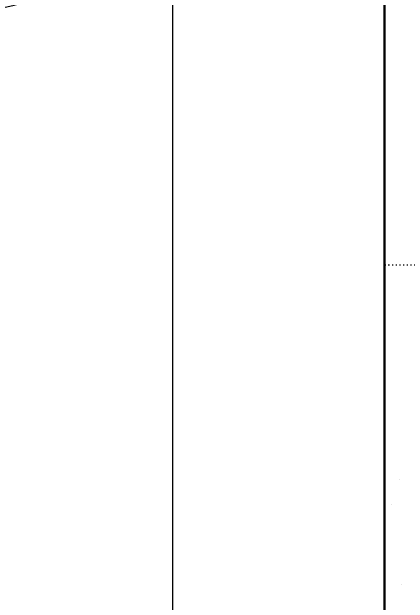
# Model space of a CAD drawing. Extents: x 386248 to 427517, y 4539405 to 4542296.
# Drawn here: x 415841.6 to 415879.2, y 4540555 to 4540611 of the extents above; entities that cross this region are included whole.
import ezdxf

# ---------------------------------------------------------------- set-up
doc = ezdxf.new("R2010")
doc.units = 0
doc.linetypes.add('DOT', pattern=[0.28, 0.03, -0.25])

msp = doc.modelspace()

# ---------------------------------------------------------------- linework, layer by layer
at = {"color": 51}
msp.add_line((415876.877, 4540857.642), (415876.877, 4540475.202), dxfattribs=at)
msp.add_line((415856.877, 4540630.951), (415856.877, 4540510.951))
at = {"linetype": 'DOT'}
msp.add_line((415936.562, 4540586.951), (415876.877, 4540586.951), dxfattribs=at)
at = {"color": 0}
for p, q in [((415878.356, 4540566.655), (415878.356, 4540566.655)), ((415877.58, 4540564.249), (415877.58, 4540564.249)), ((415878.569, 4540556.739), (415878.569, 4540556.739))]:
    msp.add_line(p, q, dxfattribs=at)
at = {"color": 51, "const_width": 0.2}
msp.add_lwpolyline([(415876.977, 4540857.642), (415876.977, 4540475.202)], dxfattribs=at)
msp.add_arc((415836.877, 4540630.951), 20, 270, 0)

doc.saveas('drawing.dxf')
